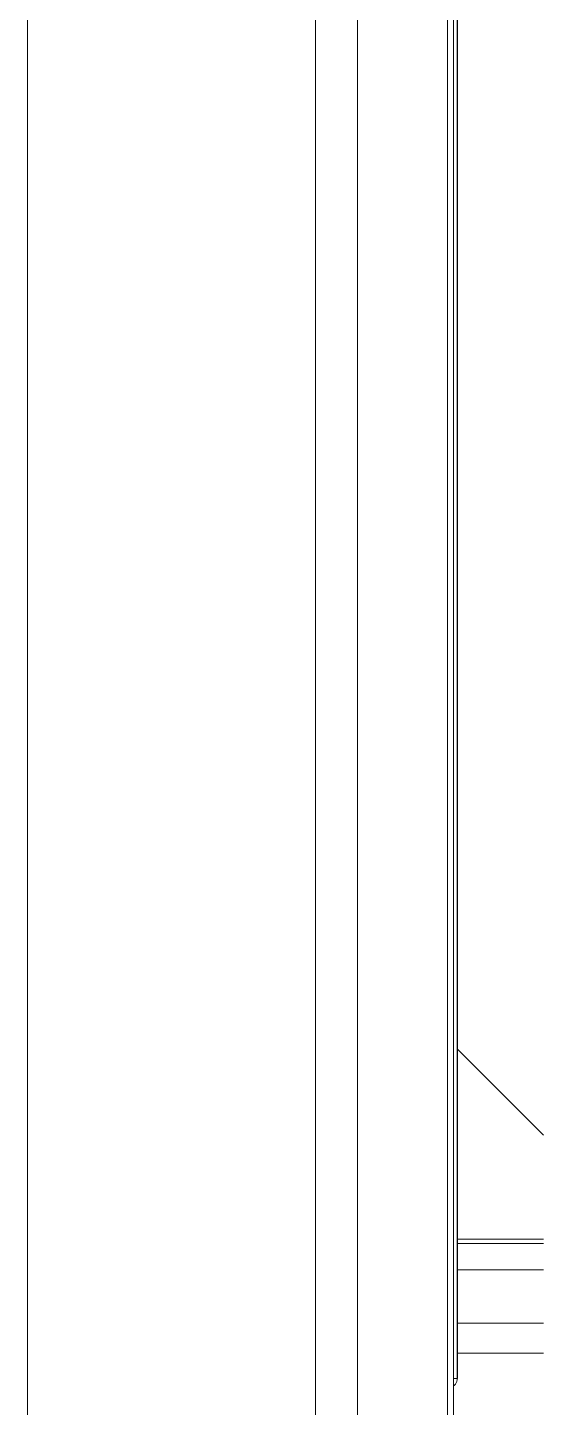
# Model space of a CAD drawing. Header units: inches. Extents: x 405346 to 489838, y -25612 to 14934.
# Drawn here: x 466881.91 to 466897.91, y 4060.47 to 4103.21 of the extents above; entities that cross this region are included whole.
import ezdxf

# ---------------------------------------------------------------- set-up
doc = ezdxf.new("R2010")
doc.units = ezdxf.units.IN
doc.header["$LTSCALE"] = 200
doc.header["$MEASUREMENT"] = 0
doc.layers.add('SS-EQ', color=2, linetype='Continuous', lineweight=20)

# ---------------------------------------------------------------- blocks, each defined once
blk = doc.blocks.new('4way무풍')
at = {"layer": 'SS-EQ'}
for p, q in [((-362.355, 262.948), (-362.355, -262.948)), ((-353.428, 262.943), (-353.428, -262.943)), ((-349.339, 262.973), (-349.339, -262.974)), ((-349.151, -262.986), (-349.151, 262.985)), ((-349.034, 260.06), (-349.034, -260.059)), ((-349.026, -260.056), (-349.026, 260.055)), ((-349.026, -249.858), (-346.362, -252.523)), ((-346.362, -255.746), (-349.027, -255.746)), ((-349.027, -255.879), (-346.362, -255.879)), ((-349.027, -256.698), (-346.362, -256.698)), ((-346.363, -258.351), (-349.027, -258.351)), ((-349.028, -259.274), (-346.362, -259.274)), ((-349.034, -260.06), (-349.026, -260.056))]:
    blk.add_line(p, q, dxfattribs=at)
for points, degree in [([(-352.123, 262.939), (-352.123, -262.939)], 1), ([(-349.151, -260.065), (-349.112, -260.063), (-349.073, -260.061), (-349.034, -260.059)], 3), ([(-349.034, -260.059), (-349.034, -260.059), (-349.034, -260.06), (-349.034, -260.06)], 3)]:
    blk.add_open_spline(points, degree=degree, dxfattribs=at)
blk.add_open_spline([(-349.034, -260.06), (-349.034, -260.079), (-349.036, -260.098), (-349.041, -260.125), (-349.044, -260.135), (-349.049, -260.153), (-349.052, -260.162), (-349.063, -260.188), (-349.072, -260.204), (-349.087, -260.227), (-349.093, -260.235), (-349.105, -260.249), (-349.111, -260.256), (-349.128, -260.273), (-349.138, -260.282), (-349.15, -260.29)], degree=3, knots=[0, 0, 0, 0, 0.210321, 0.210321, 0.315481, 0.315481, 0.420641, 0.420641, 0.630962, 0.630962, 0.736122, 0.736122, 0.841283, 0.841283, 1, 1, 1, 1], dxfattribs=at)

msp = doc.modelspace()

# ---------------------------------------------------------------- block references
msp.add_blockref('4way무풍', (467244.268, 4321.426))

doc.saveas('drawing.dxf')
